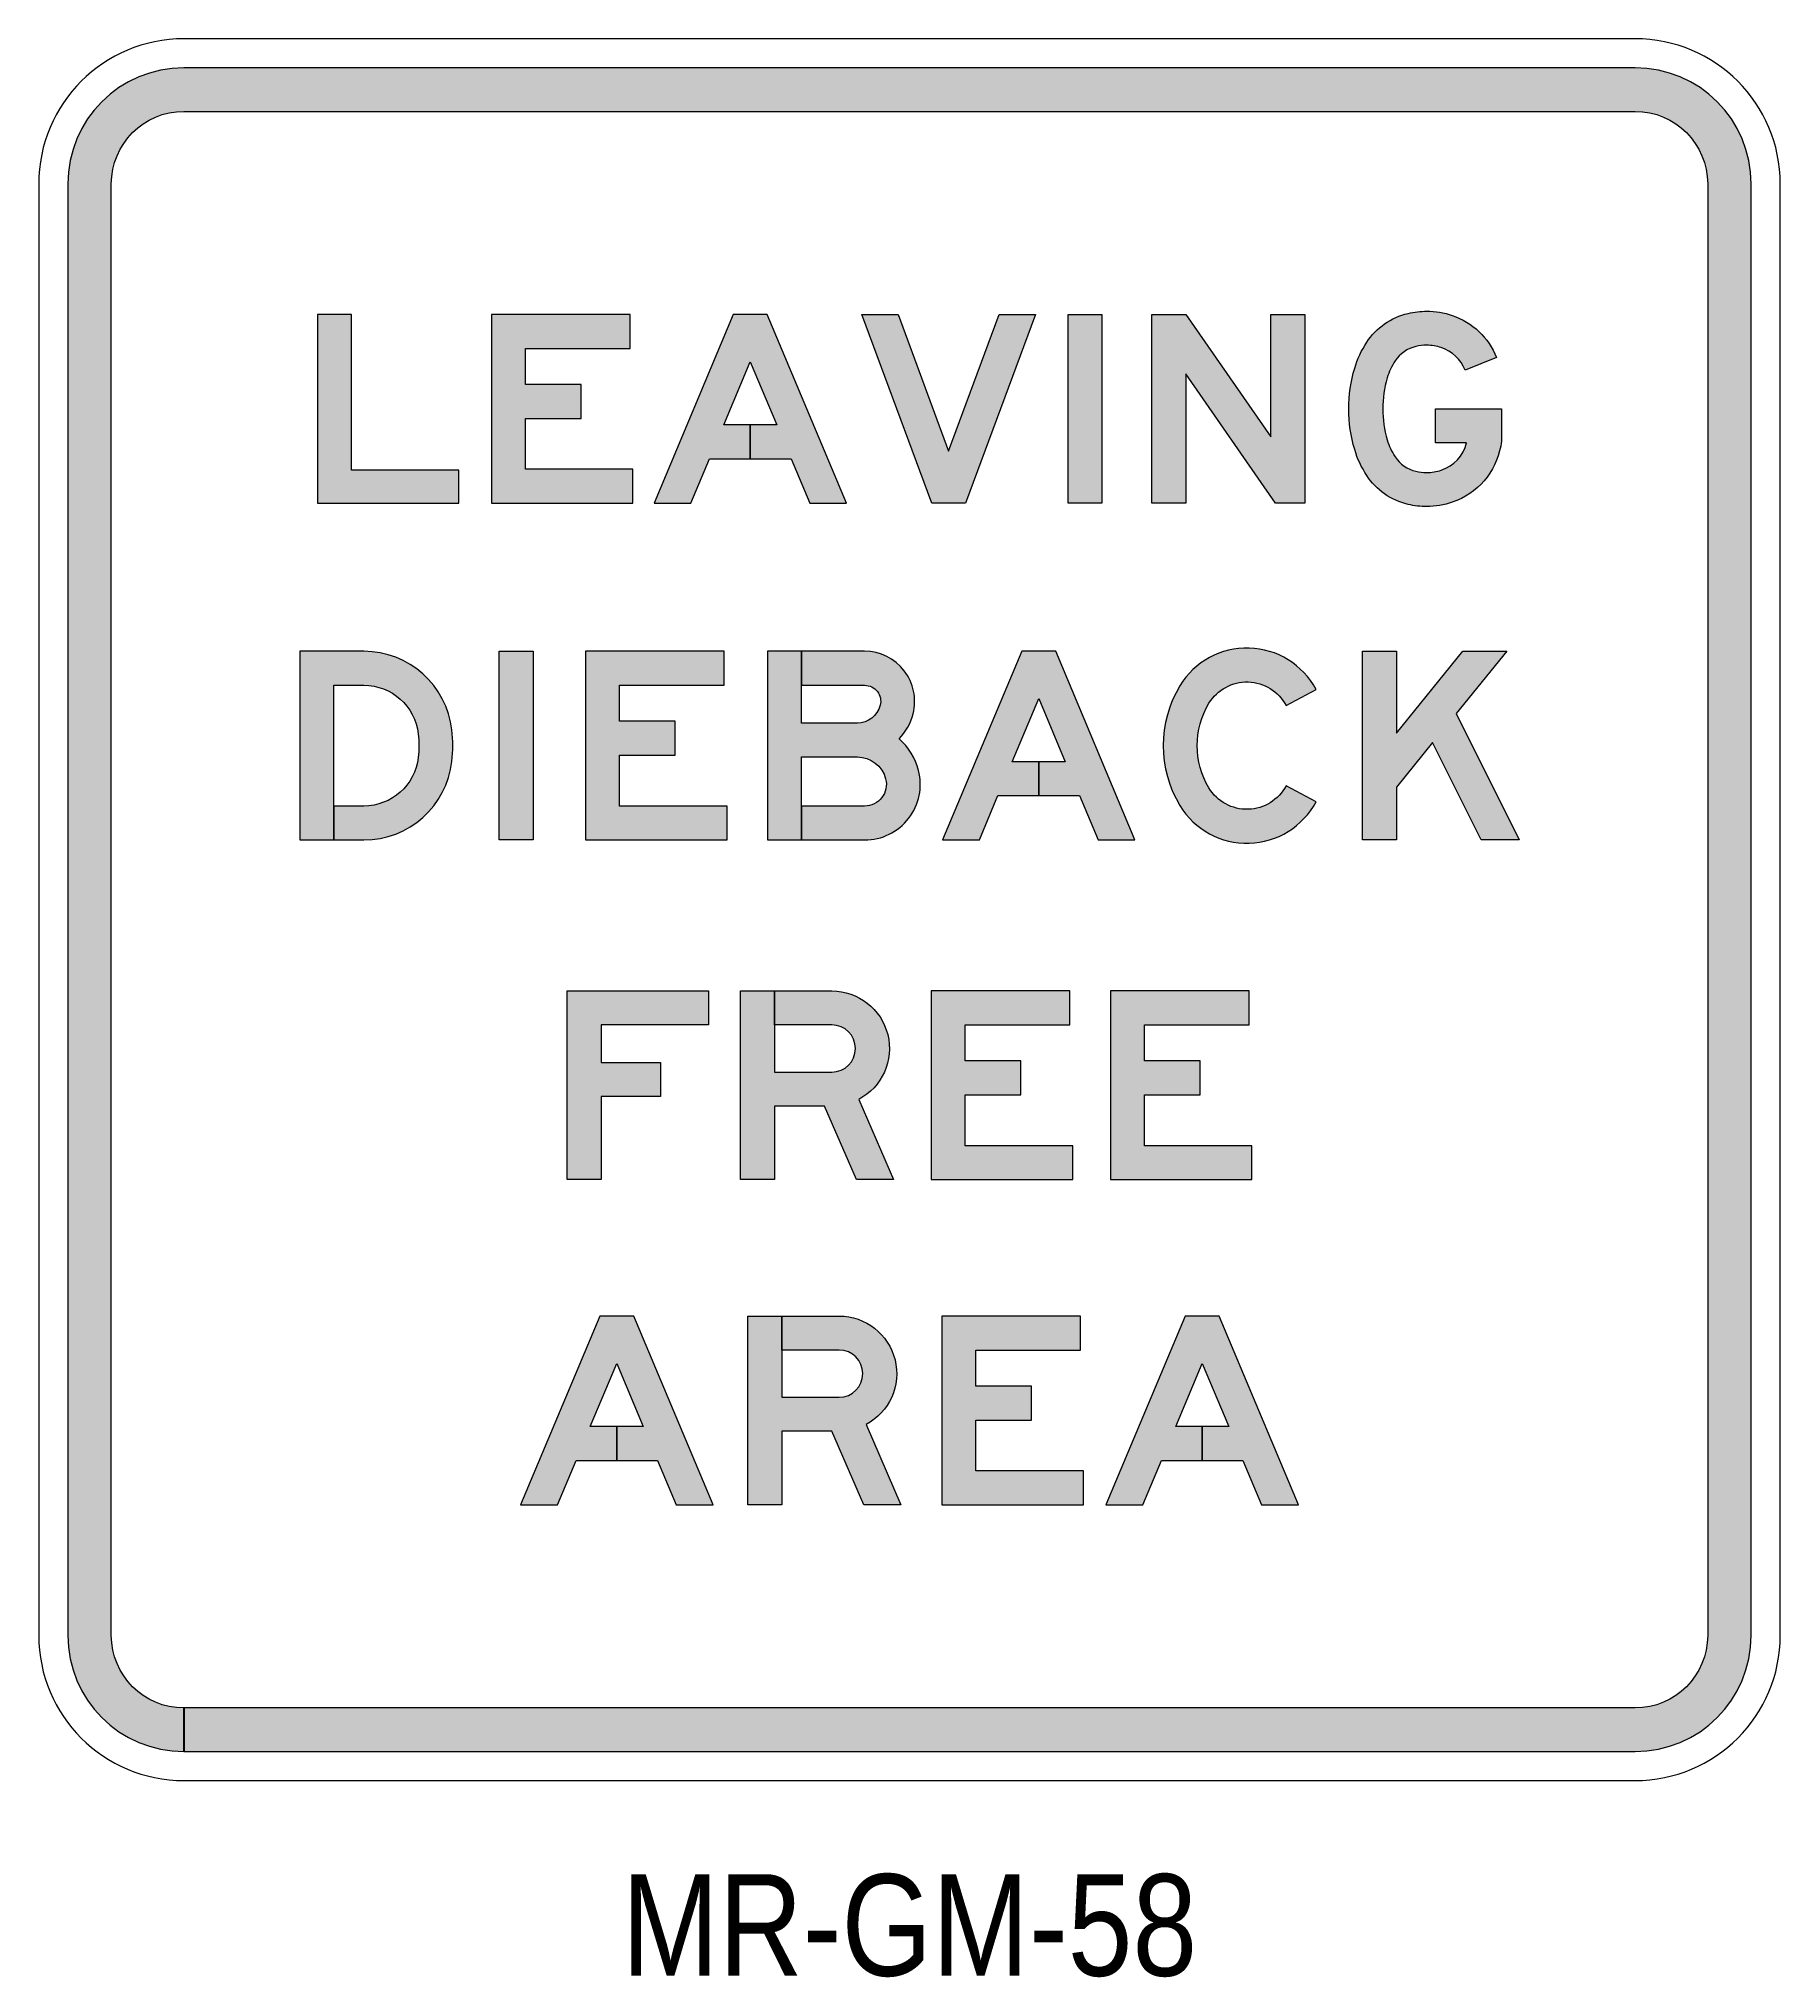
# Model space of a CAD drawing. Header units: millimetres. Extents: x 288.8 to 348.8, y -4.8 to 62.
import ezdxf
from ezdxf.enums import TextEntityAlignment as Align

# ---------------------------------------------------------------- set-up
doc = ezdxf.new("R2010")
doc.units = ezdxf.units.MM
doc.layers.add('GSBWFILL', color=7, linetype='Continuous', lineweight=0)
doc.layers.add('GSCOLORFILL', color=7, linetype='Continuous', lineweight=0)
doc.layers.add('T35', color=3, linetype='Continuous')
doc.layers.get('GSCOLORFILL').off()
doc.styles.add('T35', font='ARIALN.TTF', dxfattribs={"height": 3.5})
doc.styles.add('TSText', font='isocp2.shx')

# ---------------------------------------------------------------- blocks, each defined once
blk = doc.blocks.new('*U31')
at = {"layer": 'GSBWFILL', "transparency": 33554687}
blk.add_hatch(color=256, dxfattribs=at).paths.add_polyline_path([(-249.8500000000004, -290), (250, -290, 0.414213562373095), (290, -250), (290, 250, 0.414213562373095), (250, 290), (-250, 290, 0.414213562373095), (-290, 250), (-290, -250, 0.414213562373095), (-250, -290), (-250, -275, -0.414213562373095), (-275, -250), (-275, 250, -0.414213562373095), (-250, 275), (250, 275, -0.414213562373095), (275, 250), (275, -250, -0.414213562373095), (250, -275), (-249.8500000000004, -275)])
at = {"layer": 'GSBWFILL', "linetype": 'Continuous', "transparency": 33554687}
for points in [[(-250, -300), (250, -300, 0.414213562373095), (300, -250), (300, 250, 0.414213562373095), (250, 300), (-250, 300, 0.414213562373095), (-300, 250), (-300, -250, 0.414213562373095), (-250, -300)], [(-249.8500000000004, -290), (250, -290, 0.414213562373095), (290, -250), (290, 250, 0.414213562373095), (250, 290), (-250, 290, 0.414213562373095), (-290, 250), (-290, -250, 0.414213562373095), (-250, -290), (-250, -275, -0.414213562373095), (-275, -250), (-275, 250, -0.414213562373095), (-250, 275), (250, 275, -0.414213562373095), (275, 250), (275, -250, -0.414213562373095), (250, -275), (-249.8500000000004, -275), (-249.8500000000004, -290)]]:
    blk.add_lwpolyline(points, format="xyb", close=True, dxfattribs=at)
at = {"layer": 'GSBWFILL', "color": 250, "transparency": 33554687, "style": 'TSText'}
for s in ['levels:GSCOLORFILL|GSBWFILL|GSOUTLINE', 'panelStyle:MR-W5-11 Entry_Exit.ssm', 'chevronShoulderRadius:300.000', 'constructPanels:900|600|450', 'panelBorderRadius:300.000', 'chevronTipRadius:300.000', 'constructPanelMode:0', 'panelRoundCorners:0', 'panelStation:none', 'panelHeightLock:1', 'panelWidthLock:1', 'heightRounding:2', 'legendMaterial:0', 'panelName:name', 'panelStandard:2', 'widthRounding:2', 'panelMounting:1', 'panelMaterial:0', 'panelQuantity:1', 'marginAlign:9', 'panelShape:0', 'panelSizes:', 'version:2']:
    blk.add_text(s, height=0.001, dxfattribs=at).set_placement((0, 299.9979999999996), align=Align.CENTER)
blk = doc.blocks.new('*U9')
at = {"layer": 'GSBWFILL', "linetype": 'Continuous'}
blk.add_hatch(color=256, dxfattribs=at).paths.add_polyline_path([(35.99999999999999, 164), (67.65928218272634, 164, -0.3813617437735931), (125.286421175144, 112.5660377358489, -0.05678630287894238), (125.2864211751439, 87.4339622641509, -0.3813617437735919), (67.6592821827264, 36), (36.00999999999999, 36), (36.00999999999999, 0), (67.65928218272637, 0, 0.3813617437735922), (161.0549902049202, 83.3584905660376, 0.05678630287894339), (161.0549902049202, 116.6415094339625, 0.3813617437735915), (67.65928218272632, 200), (0, 200), (0, 0), (36, 0)])
at = {"layer": 'GSBWFILL'}
blk.add_lwpolyline([(36.00999999999999, 0), (67.65928218272643, 0, 0.3813617437735924), (161.0549902049202, 83.35849056603772, 0.05678630287894275), (161.0549902049202, 116.6415094339623, 0.3813617437735923), (67.65928218272632, 200), (0, 200), (0, 0), (36, 0), (36, 164), (67.65928218272632, 164, -0.3813617437735922), (125.2864211751439, 112.5660377358491, -0.05678630287894275), (125.2864211751439, 87.43396226415092, -0.3813617437735924), (67.65928218272632, 36), (36.00999999999999, 36)], format="xyb", close=True, dxfattribs=at)
blk = doc.blocks.new('*U10')
at = {"layer": 'GSBWFILL', "linetype": 'Continuous'}
blk.add_hatch(color=256, dxfattribs=at).paths.add_polyline_path([(0, 0), (36, 0), (36, 200), (0, 200)])
at = {"layer": 'GSBWFILL'}
blk.add_lwpolyline([(0, 0), (0, 200), (36, 200), (36, 0)], close=True, dxfattribs=at)
blk = doc.blocks.new('*U11')
at = {"layer": 'GSBWFILL', "linetype": 'Continuous'}
blk.add_hatch(color=256, dxfattribs=at).paths.add_polyline_path([(0, 200), (0, 0), (150.0000000000001, 0), (149.9999999999999, 35.99999999999999), (35.99999999999989, 35.99999999999999), (36, 89.79369452008171), (95, 89.79369452008171), (95, 125.7936945200817), (36.00000000000001, 125.7936945200817), (35.99999999999989, 164), (146.9999999999999, 164), (147.0000000000001, 200)])
at = {"layer": 'GSBWFILL'}
blk.add_lwpolyline([(149.9999999999999, 35.99999999999999), (35.99999999999989, 35.99999999999999), (36, 89.79369452008171), (95, 89.79369452008171), (95, 125.7936945200817), (36, 125.7936945200817), (35.99999999999989, 164), (146.9999999999999, 164), (147.0000000000001, 200), (0, 200), (0, 0), (150.0000000000001, 0)], close=True, dxfattribs=at)
blk = doc.blocks.new('*U12')
at = {"layer": 'GSBWFILL', "linetype": 'Continuous'}
blk.add_hatch(color=256, dxfattribs=at).paths.add_polyline_path([(103, 164, -0.4903143948258681), (119.4601792213815, 142.75, -0.341998713119647), (95.25403330758509, 124), (36, 124), (36, 200), (0, 200), (0, 0), (36, 0), (36, 88), (95.25403330758523, 87.99999999999997, -0.3419987131196445), (125.2696542406927, 64.75000000000016, -0.4903143948258705), (103.0000000000001, 36), (36.00999999999999, 36), (36.00999999999999, 0), (103, 0, 0.4903143948258726), (160.1265043565592, 73.7500000000008, 0.1495160838126925), (139.6564932608971, 107.1739130434783, 0.126378537699515), (154.317029337248, 133.7499999999985, 0.4903143948258775), (103.0000000000001, 200), (36.00999999999998, 199.9999999999999), (36.00999999999999, 164)])
at = {"layer": 'GSBWFILL'}
blk.add_lwpolyline([(36, 0), (36, 88), (95.25403330758513, 87.99999999999997, -0.3419987131196467), (125.2696542406927, 64.75, -0.4903143948258692), (103, 36), (36.00999999999999, 36), (36.00999999999999, 0), (103, 0, 0.4903143948258681), (160.1265043565594, 73.74999999999997, 0.1495160838126957), (139.6564932608972, 107.1739130434783, 0.1263785376995213), (154.3170293372483, 133.75, 0.4903143948258681), (103, 200), (36.00999999999999, 200), (36.00999999999999, 164), (103, 164, -0.4903143948258684), (119.4601792213815, 142.75, -0.3419987131196464), (95.25403330758513, 124), (36, 124), (36, 200), (0, 200), (0, 0)], format="xyb", close=True, dxfattribs=at)
blk = doc.blocks.new('*U13')
at = {"layer": 'GSBWFILL', "linetype": 'Continuous'}
blk.add_hatch(color=256, dxfattribs=at).paths.add_polyline_path([(0, 0), (39.04631096531398, 0), (58.78631096531399, 47), (102, 47), (101.9999999999999, 82.99999999999997), (73.90631096531399, 82.99999999999997), (102, 149.8897357968715), (130.093689034686, 83), (102.01, 83), (102.0099999999999, 46.99999999999999), (145.213689034686, 47), (164.953689034686, 0), (204, 0), (120, 200), (84, 200)])
at = {"layer": 'GSBWFILL'}
blk.add_lwpolyline([(130.093689034686, 82.99999999999999), (102.01, 83), (102.0099999999999, 47), (145.213689034686, 47), (164.953689034686, 0), (204, 0), (120, 200), (84, 200), (0, 0), (39.04631096531398, 0), (58.78631096531399, 47), (102, 47), (101.9999999999999, 82.99999999999997), (73.90631096531399, 83), (102, 149.8897357968715)], close=True, dxfattribs=at)
blk = doc.blocks.new('*U14')
at = {"layer": 'GSBWFILL', "linetype": 'Continuous'}
blk.add_hatch(color=256, dxfattribs=at).paths.add_polyline_path([(17.77574671751161, 36.44170698595357, 0.5815667301369785), (162, 40.50000000000009), (130.2216999024332, 57.41566265060243, -0.5815667301369766), (48.55254442921699, 55.11759311252785, -0.2796762762899116), (48.55254442921682, 144.8824068874721, -0.5815667301369785), (130.2216999024332, 142.5843373493976), (162, 159.5, 0.5815667301369781), (17.77574671751162, 163.5582930140466, 0.2796762762899115)])
at = {"layer": 'GSBWFILL'}
blk.add_lwpolyline([(130.2216999024332, 57.41566265060243, -0.5815667301369776), (48.55254442921694, 55.11759311252789, -0.2796762762899119), (48.55254442921688, 144.8824068874722, -0.5815667301369777), (130.2216999024332, 142.5843373493976), (162, 159.5, 0.5815667301369777), (17.77574671751165, 163.5582930140466, 0.2796762762899119), (17.77574671751165, 36.44170698595346, 0.5815667301369778), (162, 40.50000000000009)], format="xyb", close=True, dxfattribs=at)
blk = doc.blocks.new('*U15')
at = {"layer": 'GSBWFILL', "linetype": 'Continuous'}
blk.add_hatch(color=256, dxfattribs=at).paths.add_polyline_path([(36, 113.0891548162445), (36, 200), (0, 200), (0, 0), (36, 0), (36, 56.00000000000001), (74.43346245439369, 103.3027230207923), (125.7957305235003, 0), (166, 0), (99.375, 134), (153, 200), (106.6150617118013, 200)])
at = {"layer": 'GSBWFILL'}
blk.add_lwpolyline([(153, 200), (99.375, 134), (166, 0), (125.7957305235003, 0), (74.43346245439369, 103.3027230207923), (36, 56), (36, 0), (0, 0), (0, 200), (36, 200), (36, 113.0891548162445), (106.6150617118013, 200)], close=True, dxfattribs=at)
blk = doc.blocks.new('*U8')
at = {"layer": 'GSCOLORFILL', "color": 28, "true_color": 0x0a0a0a}
for name, p, xscale, yscale, zscale in [('*U9', (0, 0), 0.3250000000000001, 0.3250000000000001, 0.3250000000000001), ('*U10', (68.64188034188034, 0), 0.325, 0.325, 0.325), ('*U11', (98.41965811965812, 0), 0.3249999999999997, 0.3249999999999997, 0.3249999999999997), ('*U12', (161.075641025641, 0), 0.325, 0.325, 0.325), ('*U13', (221.3739316239316, 0), 0.325, 0.325, 0.325), ('*U14', (297.4081196581197, 0), 0.325, 0.325, 0.325), ('*U15', (366.05, 0), 0.3250000000000002, 0.3250000000000002, 0.3250000000000002)]:
    blk.add_blockref(name, p, dxfattribs=dict(at, xscale=xscale, yscale=yscale, zscale=zscale))
blk = doc.blocks.new('*U7')
at = {"layer": 'GSCOLORFILL'}
blk.add_blockref('*U8', (-210, 0), dxfattribs=at)
blk = doc.blocks.new('*U18')
at = {"layer": 'GSBWFILL', "linetype": 'Continuous'}
blk.add_hatch(color=256, dxfattribs=at).paths.add_polyline_path([(0, 200), (0, 0), (36, 0), (36, 88), (99.00000000000021, 88), (99.00000000000023, 124), (36.00000000000022, 124), (36.00000000000023, 164), (150, 164), (150, 200)])
at = {"layer": 'GSBWFILL'}
blk.add_lwpolyline([(36, 88), (36, 0), (0, 0), (0, 200), (150, 200), (150, 164), (36.00000000000023, 164), (36.00000000000023, 124), (99.00000000000023, 124), (99.00000000000023, 88)], close=True, dxfattribs=at)
blk = doc.blocks.new('*U19')
at = {"layer": 'GSBWFILL'}
h = blk.add_hatch(color=256, dxfattribs=at)
edge = h.paths.add_edge_path()
edge.add_line((36.00499999523612, 163.9999999999999), (36.00499999523612, 200))
edge.add_line((36.00499999523612, 200), (96.68865915777639, 200))
edge.add_arc((96.68865914828642, 138.9999999985824), 61.00000000141762, -62.16300381389169, 89.99999999108633, ccw=False)
edge.add_line((125.1730801702538, 85.05894180339811), (161.9999999785624, 0))
edge.add_line((161.9999999785624, 0), (122.7706969207973, 0))
edge.add_line((122.7706969207973, 0), (88.99999998822256, 78))
edge.add_line((88.99999998822256, 78), (36.00999999523475, 78))
edge.add_line((36.00999999523475, 78), (35.99999999523612, 0))
edge.add_line((35.99999999523612, 0), (5.684341886080801e-14, 0))
edge.add_line((5.684341886080801e-14, 0), (5.684341886080801e-14, 200))
edge.add_line((5.684341886080801e-14, 200), (35.99279999523714, 200))
edge.add_line((35.99279999523714, 200), (36.00999999523475, 114))
edge.add_line((36.00999999523475, 114), (96.68865915777667, 114.000000001654))
edge.add_arc((96.68865915777644, 138.9999999999999), 24.99999999834591, 270.0000000000005, 449.9999999999999)
edge.add_line((96.6886591577765, 163.9999999983459), (36.00499999523612, 163.9999999999999))
blk.add_lwpolyline([(36.00499999523612, 163.9999999999999), (36.00499999523612, 200), (96.68865915777639, 200, -0.7824316467772549), (125.1730801702538, 85.05894180339811), (161.9999999785624, 0), (122.7706969207973, 0), (88.99999998822256, 78), (36.00999999523475, 78), (35.99999999523612, 0), (5.684341886080801e-14, 0), (5.684341886080801e-14, 200), (35.99279999523714, 200), (36.00999999523475, 114), (96.68865915777667, 114.000000001654, 0.9999999999999943), (96.6886591577765, 163.9999999983459)], format="xyb", close=True, dxfattribs=at)
blk = doc.blocks.new('*U20')
at = {"layer": 'GSBWFILL', "linetype": 'Continuous'}
blk.add_hatch(color=256, dxfattribs=at).paths.add_polyline_path([(0, 200), (0, 0), (150.0000000000001, 0), (149.9999999999999, 35.99999999999999), (35.99999999999989, 35.99999999999999), (36, 89.79369452008171), (95, 89.79369452008171), (95, 125.7936945200817), (36.00000000000001, 125.7936945200817), (35.99999999999989, 164), (146.9999999999999, 164), (147.0000000000001, 200)])
at = {"layer": 'GSBWFILL'}
blk.add_lwpolyline([(149.9999999999999, 35.99999999999999), (35.99999999999989, 35.99999999999999), (36, 89.79369452008171), (95, 89.79369452008171), (95, 125.7936945200817), (36, 125.7936945200817), (35.99999999999989, 164), (146.9999999999999, 164), (147.0000000000001, 200), (0, 200), (0, 0), (150.0000000000001, 0)], close=True, dxfattribs=at)
blk = doc.blocks.new('*U21')
at = {"layer": 'GSBWFILL', "linetype": 'Continuous'}
blk.add_hatch(color=256, dxfattribs=at).paths.add_polyline_path([(0, 200), (0, 0), (150.0000000000001, -2.842170943040401e-14), (149.9999999999999, 36.00000000000003), (35.99999999999989, 35.99999999999997), (36, 89.7936945200817), (95, 89.7936945200817), (95, 125.7936945200817), (36, 125.7936945200817), (35.99999999999989, 164), (146.9999999999999, 164), (147.0000000000001, 200)])
at = {"layer": 'GSBWFILL'}
blk.add_lwpolyline([(149.9999999999999, 35.99999999999999), (35.99999999999989, 35.99999999999999), (36, 89.79369452008171), (95, 89.79369452008171), (95, 125.7936945200817), (36, 125.7936945200817), (35.99999999999989, 164), (146.9999999999999, 164), (147.0000000000001, 200), (0, 200), (0, 0), (150.0000000000001, 0)], close=True, dxfattribs=at)
blk = doc.blocks.new('*U17')
at = {"layer": 'GSBWFILL', "color": 28, "true_color": 0x0a0a0a, "yscale": 0.325}
for name, p, xscale, zscale in [('*U18', (0, 0), 0.325, 0.325), ('*U19', (59.80000000000109, 0), 0.3250000000430077, 0.3250000000430077), ('*U20', (125.4500000000007, 0), 0.325, 0.325), ('*U21', (187.2000000000007, 0), 0.325, 0.325)]:
    blk.add_blockref(name, p, dxfattribs=dict(at, xscale=xscale, zscale=zscale))
blk = doc.blocks.new('*U16')
at = {"layer": 'GSBWFILL'}
blk.add_blockref('*U17', (-117.9750000000004, 0), dxfattribs=at)
blk = doc.blocks.new('*U3')
at = {"layer": 'GSBWFILL', "linetype": 'Continuous'}
blk.add_hatch(color=256, dxfattribs=at).paths.add_polyline_path([(0, 0), (39.04631096531398, 0), (58.78631096531399, 47), (102, 47), (101.9999999999999, 82.99999999999997), (73.90631096531399, 82.99999999999997), (102, 149.8897357968715), (130.093689034686, 83), (102.01, 83), (102.0099999999999, 46.99999999999999), (145.213689034686, 47), (164.953689034686, 0), (204, 0), (120, 200), (84, 200)])
at = {"layer": 'GSBWFILL'}
blk.add_lwpolyline([(130.093689034686, 82.99999999999999), (102.01, 83), (102.0099999999999, 47), (145.213689034686, 47), (164.953689034686, 0), (204, 0), (120, 200), (84, 200), (0, 0), (39.04631096531398, 0), (58.78631096531399, 47), (102, 47), (101.9999999999999, 82.99999999999997), (73.90631096531399, 83), (102, 149.8897357968715)], close=True, dxfattribs=at)
blk = doc.blocks.new('*U4')
at = {"layer": 'GSBWFILL'}
h = blk.add_hatch(color=256, dxfattribs=at)
edge = h.paths.add_edge_path()
edge.add_line((36.00499999523612, 163.9999999999999), (36.00499999523612, 200))
edge.add_line((36.00499999523612, 200), (96.68865915777639, 200))
edge.add_arc((96.68865914828642, 138.9999999985824), 61.00000000141762, -62.16300381389169, 89.99999999108633, ccw=False)
edge.add_line((125.1730801702538, 85.05894180339811), (161.9999999785624, 0))
edge.add_line((161.9999999785624, 0), (122.7706969207973, 0))
edge.add_line((122.7706969207973, 0), (88.99999998822256, 78))
edge.add_line((88.99999998822256, 78), (36.00999999523475, 78))
edge.add_line((36.00999999523475, 78), (35.99999999523612, 0))
edge.add_line((35.99999999523612, 0), (5.684341886080801e-14, 0))
edge.add_line((5.684341886080801e-14, 0), (5.684341886080801e-14, 200))
edge.add_line((5.684341886080801e-14, 200), (35.99279999523714, 200))
edge.add_line((35.99279999523714, 200), (36.00999999523475, 114))
edge.add_line((36.00999999523475, 114), (96.68865915777667, 114.000000001654))
edge.add_arc((96.68865915777644, 138.9999999999999), 24.99999999834591, 270.0000000000005, 449.9999999999999)
edge.add_line((96.6886591577765, 163.9999999983459), (36.00499999523612, 163.9999999999999))
blk.add_lwpolyline([(36.00499999523612, 163.9999999999999), (36.00499999523612, 200), (96.68865915777639, 200, -0.7824316467772549), (125.1730801702538, 85.05894180339811), (161.9999999785624, 0), (122.7706969207973, 0), (88.99999998822256, 78), (36.00999999523475, 78), (35.99999999523612, 0), (5.684341886080801e-14, 0), (5.684341886080801e-14, 200), (35.99279999523714, 200), (36.00999999523475, 114), (96.68865915777667, 114.000000001654, 0.9999999999999943), (96.6886591577765, 163.9999999983459)], format="xyb", close=True, dxfattribs=at)
blk = doc.blocks.new('*U5')
at = {"layer": 'GSBWFILL', "linetype": 'Continuous'}
blk.add_hatch(color=256, dxfattribs=at).paths.add_polyline_path([(0, 200), (0, 0), (150.0000000000001, 0), (149.9999999999999, 35.99999999999999), (35.99999999999989, 35.99999999999999), (36, 89.79369452008171), (95, 89.79369452008171), (95, 125.7936945200817), (36.00000000000001, 125.7936945200817), (35.99999999999989, 164), (146.9999999999999, 164), (147.0000000000001, 200)])
at = {"layer": 'GSBWFILL'}
blk.add_lwpolyline([(149.9999999999999, 35.99999999999999), (35.99999999999989, 35.99999999999999), (36, 89.79369452008171), (95, 89.79369452008171), (95, 125.7936945200817), (36, 125.7936945200817), (35.99999999999989, 164), (146.9999999999999, 164), (147.0000000000001, 200), (0, 200), (0, 0), (150.0000000000001, 0)], close=True, dxfattribs=at)
blk = doc.blocks.new('*U6')
at = {"layer": 'GSBWFILL', "linetype": 'Continuous'}
blk.add_hatch(color=256, dxfattribs=at).paths.add_polyline_path([(1.4210854715202e-14, 2.842170943040401e-14), (39.04631096531399, 0), (58.78631096531399, 46.99999999999999), (102, 47), (101.9999999999999, 82.99999999999997), (73.90631096531399, 83), (102, 149.8897357968715), (130.093689034686, 82.99999999999997), (102.01, 83), (102.0099999999999, 47), (145.213689034686, 47), (164.953689034686, 0), (204, 2.842170943040401e-14), (120, 200), (84, 200)])
at = {"layer": 'GSBWFILL'}
blk.add_lwpolyline([(130.093689034686, 82.99999999999999), (102.01, 83), (102.0099999999999, 47), (145.213689034686, 47), (164.953689034686, 0), (204, 0), (120, 200), (84, 200), (0, 0), (39.04631096531398, 0), (58.78631096531399, 47), (102, 47), (101.9999999999999, 82.99999999999997), (73.90631096531399, 83), (102, 149.8897357968715)], close=True, dxfattribs=at)
blk = doc.blocks.new('*U2')
at = {"layer": 'GSCOLORFILL', "color": 28, "true_color": 0x0a0a0a, "yscale": 0.325}
for name, p, xscale, zscale in [('*U3', (0, 0), 0.325, 0.325), ('*U4', (78.34166666666624, 0), 0.3250000000430077, 0.3250000000430077), ('*U5', (145.1583333333319, 0), 0.325, 0.325), ('*U6', (201.699999999998, 0), 0.325, 0.325)]:
    blk.add_blockref(name, p, dxfattribs=dict(at, xscale=xscale, zscale=zscale))
blk = doc.blocks.new('*U1')
at = {"layer": 'GSCOLORFILL'}
blk.add_blockref('*U2', (-134, 0), dxfattribs=at)
blk = doc.blocks.new('*U24')
at = {"layer": 'GSBWFILL', "linetype": 'Continuous'}
blk.add_hatch(color=256, dxfattribs=at).paths.add_polyline_path([(0, 0), (150, -5.684341886080801e-14), (149.9999999999999, 35), (36, 34.99999999999999), (36, 200.0000000000001), (0, 200)])
at = {"layer": 'GSBWFILL'}
blk.add_lwpolyline([(150, -5.684341886080801e-14), (149.9999999999999, 35), (36, 35), (36, 200), (0, 200), (0, 0)], close=True, dxfattribs=at)
blk = doc.blocks.new('*U25')
at = {"layer": 'GSBWFILL', "linetype": 'Continuous'}
blk.add_hatch(color=256, dxfattribs=at).paths.add_polyline_path([(0, 200), (0, 0), (150.0000000000001, 0), (149.9999999999999, 35.99999999999999), (35.99999999999989, 35.99999999999999), (36, 89.79369452008171), (95, 89.79369452008171), (95, 125.7936945200817), (36.00000000000001, 125.7936945200817), (35.99999999999989, 164), (146.9999999999999, 164), (147.0000000000001, 200)])
at = {"layer": 'GSBWFILL'}
blk.add_lwpolyline([(149.9999999999999, 35.99999999999999), (35.99999999999989, 35.99999999999999), (36, 89.79369452008171), (95, 89.79369452008171), (95, 125.7936945200817), (36, 125.7936945200817), (35.99999999999989, 164), (146.9999999999999, 164), (147.0000000000001, 200), (0, 200), (0, 0), (150.0000000000001, 0)], close=True, dxfattribs=at)
blk = doc.blocks.new('*U26')
at = {"layer": 'GSBWFILL', "linetype": 'Continuous'}
blk.add_hatch(color=256, dxfattribs=at).paths.add_polyline_path([(0, 0), (39.04631096531398, 0), (58.78631096531399, 47), (102, 47), (101.9999999999999, 82.99999999999997), (73.90631096531399, 82.99999999999997), (102, 149.8897357968715), (130.093689034686, 83), (102.01, 83), (102.0099999999999, 46.99999999999999), (145.213689034686, 47), (164.953689034686, 0), (204, 0), (120, 200), (84, 200)])
at = {"layer": 'GSBWFILL'}
blk.add_lwpolyline([(130.093689034686, 82.99999999999999), (102.01, 83), (102.0099999999999, 47), (145.213689034686, 47), (164.953689034686, 0), (204, 0), (120, 200), (84, 200), (0, 0), (39.04631096531398, 0), (58.78631096531399, 47), (102, 47), (101.9999999999999, 82.99999999999997), (73.90631096531399, 83), (102, 149.8897357968715)], close=True, dxfattribs=at)
blk = doc.blocks.new('*U27')
at = {"layer": 'GSBWFILL', "linetype": 'Continuous'}
blk.add_hatch(color=256, dxfattribs=at).paths.add_polyline_path([(74, -1.4210854715202e-14), (110, -1.4210854715202e-14), (184, 200), (145.6148153580056, 200), (92, 55.09509362701181), (38.38518464199439, 200), (-1.516409558957461e-14, 200)])
at = {"layer": 'GSBWFILL'}
blk.add_lwpolyline([(110, -1.4210854715202e-14), (74, -1.4210854715202e-14), (0, 200), (38.38518464199439, 200), (92, 55.09509362701178), (145.6148153580056, 200), (184, 200)], close=True, dxfattribs=at)
blk = doc.blocks.new('*U28')
at = {"layer": 'GSBWFILL', "linetype": 'Continuous'}
blk.add_hatch(color=256, dxfattribs=at).paths.add_polyline_path([(0, 0), (36, 0), (36, 200), (0, 200)])
at = {"layer": 'GSBWFILL'}
blk.add_lwpolyline([(0, 0), (0, 200), (36, 200), (36, 0)], close=True, dxfattribs=at)
blk = doc.blocks.new('*U29')
at = {"layer": 'GSBWFILL', "linetype": 'Continuous'}
blk.add_hatch(color=256, dxfattribs=at).paths.add_polyline_path([(131, 0), (162, 0), (162, 200), (126, 200), (126, 70.38686046613338), (36.12227550571287, 200), (0, 200), (0, 0), (36, 0), (36, 137)])
at = {"layer": 'GSBWFILL'}
blk.add_lwpolyline([(162, 200), (162, 0), (131, 0), (36, 137), (36, 0), (0, 0), (0, 200), (36.12227550571288, 200), (126, 70.38686046613333), (126, 200)], close=True, dxfattribs=at)
blk = doc.blocks.new('*U30')
at = {"layer": 'GSBWFILL'}
h = blk.add_hatch(color=256, dxfattribs=at)
edge = h.paths.add_edge_path()
edge.add_line((124.9539293998874, 64.00000000000058), (91.94101610818628, 64.00000000000055))
edge.add_line((91.94101610818628, 64.00000000000055), (91.94101610818628, 100.0000000000006))
edge.add_line((91.94101610818628, 100.0000000000006), (162.0000000000001, 100.0000000000006))
edge.add_line((162.0000000000001, 100.0000000000006), (162.0000000000001, 71.214695290947))
edge.add_arc((102.6031196883542, 71.21469529094692), 59.39688031164584, -10.323529323198386, 1.1368683772161603e-13, ccw=False)
edge.add_arc((84.64927900138325, 74.48507819232933), 77.64614878286925, 288.79850981199, 349.6764706768015, ccw=False)
edge.add_arc((82.60180716103109, 80.50000000000054), 83.99999999999999, 269.99999999999363, 288.79850981198996, ccw=False)
edge.add_arc((82.60180716102195, 83.30243830921908), 86.80243830921853, 256.8684975468394, 269.9999999999999, ccw=False)
edge.add_arc((79.24349315913557, 68.90680296235587), 72.02026695399728, 213.2258247591346, 256.8684975468393, ccw=False)
edge.add_arc((106.2242357779448, 86.57987978555103), 104.2739197186221, 196.5375582815805, 213.2258247591346, ccw=False)
edge.add_arc((151.4209855550677, 100.0000000000005), 151.4209855550677, 180, 196.5375582815805, ccw=False)
edge.add_arc((151.4209855550678, 100.0000000000007), 151.4209855550677, 163.4624417184195, 180.0000000000001, ccw=False)
edge.add_arc((106.2242357779446, 113.4201202144501), 104.2739197186219, 146.7741752408664, 163.4624417184193, ccw=False)
edge.add_arc((79.24349315913604, 131.0931970376447), 72.020266953998, 103.13150245316069, 146.7741752408668, ccw=False)
edge.add_arc((82.60180716102161, 116.6975616907832), 86.80243830921734, 90.00000000000011, 103.13150245316041, ccw=False)
edge.add_arc((82.60180716103075, 119.4999999999995), 84.00000000000111, 71.20149018800981, 90.00000000000642, ccw=False)
edge.add_arc((84.64927900138329, 125.5149218076718), 77.64614878286916, 22.036721864376887, 71.2014901880097, ccw=False)
edge.add_line((156.6228775257866, 154.6478162100389), (123.2529089247145, 141.1405886794366))
edge.add_arc((84.64927900138329, 125.5149218076719), 41.64614878286918, 22.03672186437691, 71.2014901880097)
edge.add_arc((82.60180716103093, 119.4999999999997), 48.00000000000092, 71.20149018801003, 90.00000000000655)
edge.add_arc((82.60180716102353, 116.6975616907663), 50.80243830923425, 89.99999999999785, 103.1315024531581)
edge.add_arc((79.24349315913592, 131.0931970376448), 36.02026695399781, 103.1315024531608, 146.7741752408669)
edge.add_arc((106.224235777945, 113.42012021445), 68.27391971862232, 146.7741752408664, 163.4624417184192)
edge.add_arc((151.4209855550674, 100.0000000000007), 115.4209855550674, 163.4624417184194, 180.0000000000001)
edge.add_arc((151.4209855550677, 100.0000000000005), 115.4209855550676, 180, 196.5375582815805)
edge.add_arc((106.2242357779448, 86.57987978555096), 68.27391971862207, 196.5375582815805, 213.2258247591345)
edge.add_arc((79.24349315913548, 68.90680296235578), 36.02026695399718, 213.2258247591346, 256.8684975468394)
edge.add_arc((82.6018071610219, 83.30243830921897), 50.80243830921842, 256.8684975468394, 269.9999999999999)
edge.add_arc((82.60180716102903, 80.50000000001245), 48.00000000001189, 269.9999999999915, 288.7985098119877)
edge.add_arc((84.64927900138332, 74.48507819232941), 41.64614878286928, 288.79850981199, 345.4179690683337)
blk.add_lwpolyline([(124.9539293998874, 64.00000000000058), (91.94101610818628, 64.00000000000055), (91.94101610818628, 100.0000000000006), (162.0000000000001, 100.0000000000006), (162.0000000000001, 71.214695290947, -0.04507538502769052), (161.0384552252248, 60.57040332532851, -0.2720592993747703), (109.6700573784569, 0.9807581137323957, -0.08220841963923342), (82.6018071610218, -3.499999999999442, -0.0573597717839201), (62.88144017523639, -1.230220600646202, -0.1927627540990239), (18.99728476208374, 29.44399482730252, -0.07294526850981733), (6.263778553494561, 56.89895451418379, -0.07228421252994335), (7.105427357601002e-14, 100.0000000000006, -0.07228421252994391), (6.263778553494618, 143.1010454858177, -0.07294526850981198), (18.99728476208266, 170.556005172697, -0.19276275409903), (62.88144017523668, 201.2302206006474, -0.05735977178391904), (82.60180716102145, 203.5000000000006, -0.08220841963923443), (109.6700573784573, 199.0192418862686, -0.2178742305443249), (156.6228775257866, 154.6478162100389), (123.2529089247145, 141.1405886794366, 0.2178742305443251), (98.069378713846, 164.9395667921538, 0.08220841963923443), (82.60180716102543, 167.5000000000006, 0.05735977178391912), (71.06016447511469, 166.171577317905, 0.1927627540990301), (49.11191213050456, 150.8301536458023, 0.07294526850981185), (40.77457923875501, 132.8538685056815, 0.07228421252994412), (36.00000000000007, 100.0000000000006, 0.07228421252994335), (40.77457923875495, 67.14613149431985, 0.07294526850981733), (49.11191213050519, 49.16984635419787, 0.192762754099024), (71.06016447511452, 33.82842268209625, 0.05735977178392032), (82.60180716102185, 32.50000000000055, 0.0822084196392332), (98.06937871384584, 35.06043320784734, 0.2522008711480704)], format="xyb", close=True, dxfattribs=at)
blk = doc.blocks.new('*U23')
at = {"layer": 'GSBWFILL', "color": 28, "true_color": 0x0a0a0a, "xscale": 0.325, "yscale": 0.325, "zscale": 0.325}
for name, p in [('*U24', (0, 0)), ('*U25', (59.98333333333358, 0)), ('*U26', (116.0019607843142, 0)), ('*U27', (187.5882352941189, 0)), ('*U28', (258.6215686274527, 0)), ('*U29', (287.5019607843151, 0)), ('*U30', (355.3500000000013, 0))]:
    blk.add_blockref(name, p, dxfattribs=at)
blk = doc.blocks.new('*U22')
at = {"layer": 'GSBWFILL'}
blk.add_blockref('*U23', (-204, 0), dxfattribs=at)

msp = doc.modelspace()

# ---------------------------------------------------------------- block references
at = {"layer": 'GSBWFILL', "xscale": 0.1, "yscale": 0.1, "zscale": 0.1}
for name, p in [('*U31', (318.75, 32)), ('*U22', (318.75, 46)), ('*U16', (318.75, 22.7))]:
    msp.add_blockref(name, p, dxfattribs=at)
at = {"layer": 'GSCOLORFILL', "xscale": 0.1, "yscale": 0.1, "zscale": 0.1}
for name, p in [('*U7', (318.75, 34.4)), ('*U1', (318.7500000000001, 11.5))]:
    msp.add_blockref(name, p, dxfattribs=at)

# ---------------------------------------------------------------- texts
at = {"layer": 'T35', "insert": (318.7507499999992, -3), "char_height": 3.5, "width": 18.7549863574352, "attachment_point": 5, "style": 'T35'}
msp.add_mtext('MR-GM-58', dxfattribs=at)

doc.saveas('drawing.dxf')
